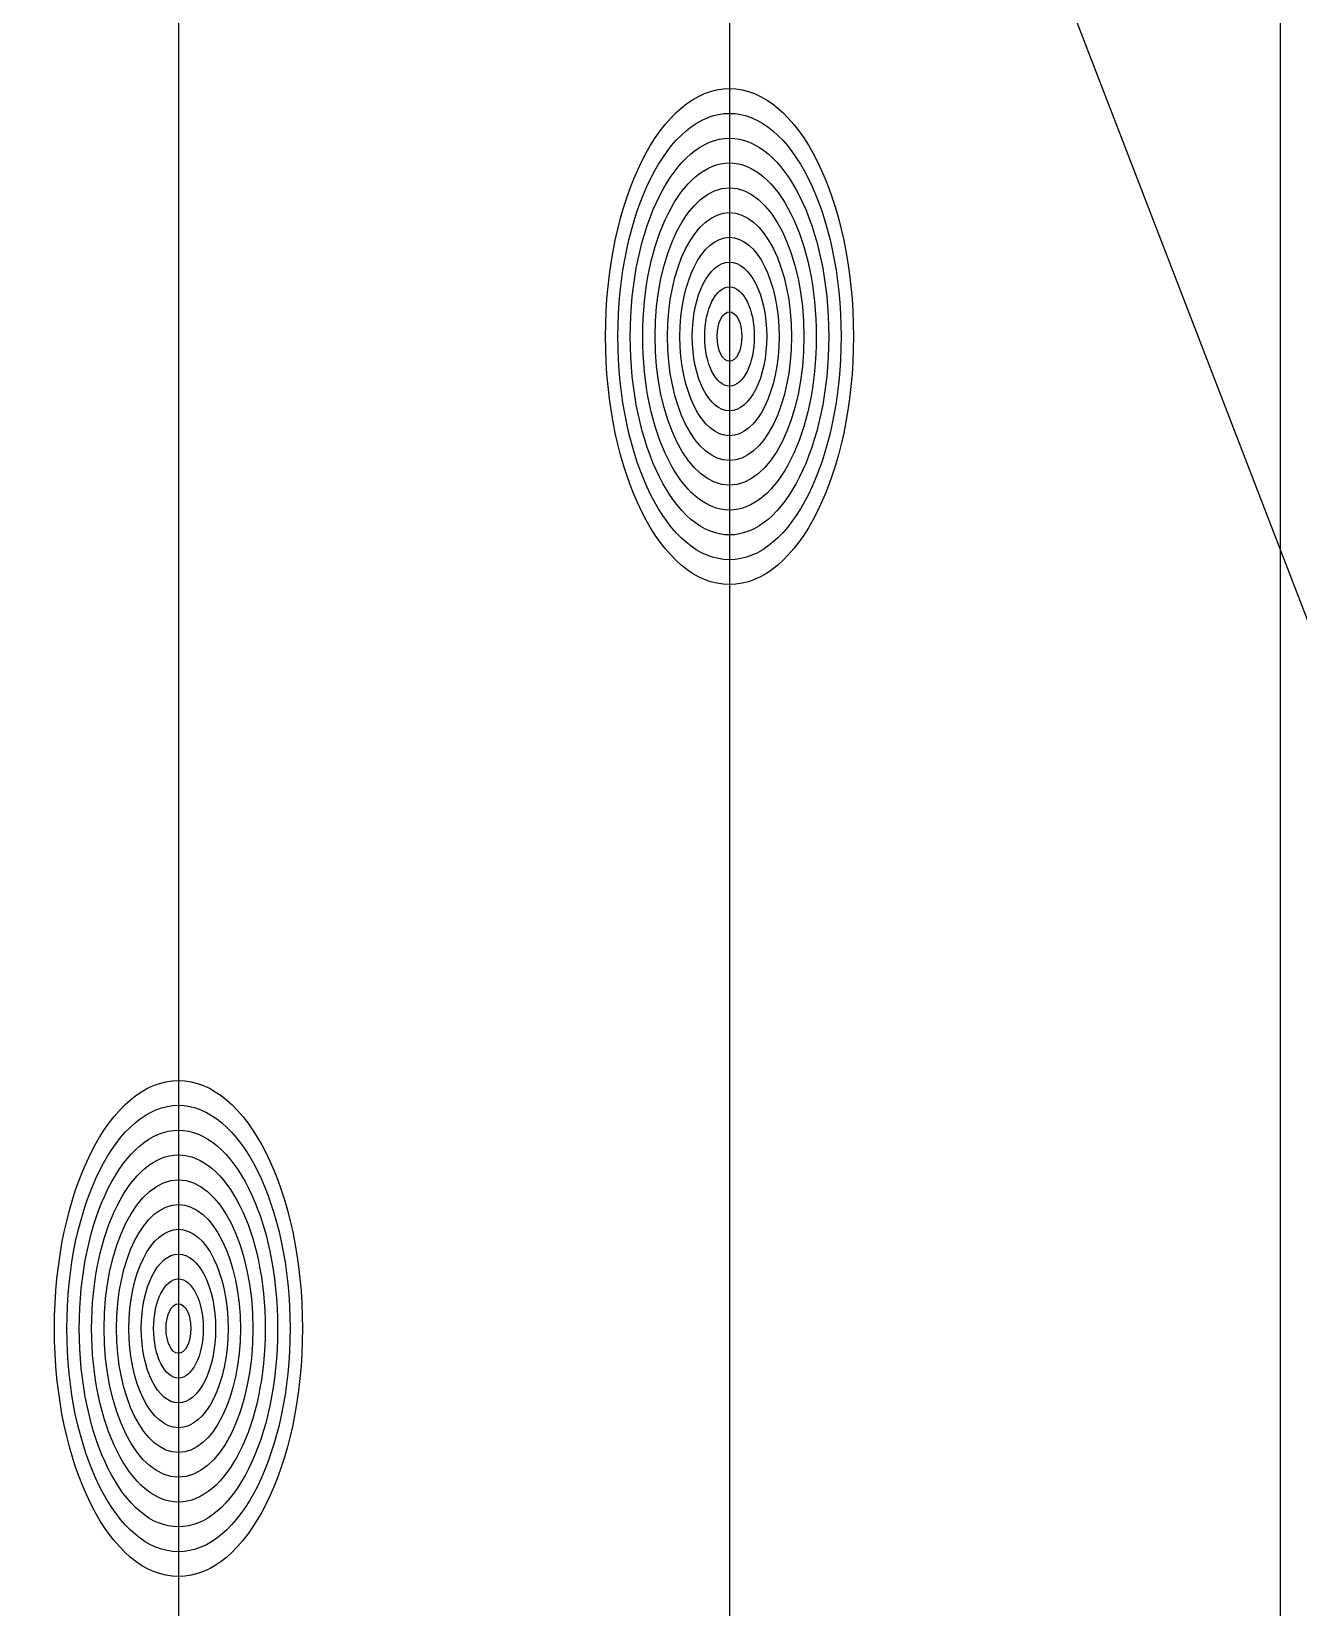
# Model space of a CAD drawing. Header units: millimetres. Extents: x -1499 to 6658, y -12483 to -6008.
# Drawn here: x 2138.097 to 2141.546, y -10876.866 to -10872.577 of the extents above; entities that cross this region are included whole.
import ezdxf

# ---------------------------------------------------------------- set-up
doc = ezdxf.new("R2010")
doc.units = ezdxf.units.MM
doc.layers.add('Layer', color=7, linetype='Continuous')
doc.layers.add('종단지반선', color=3, linetype='Continuous')

# ---------------------------------------------------------------- blocks, each defined once
blk = doc.blocks.new('TB-15')
at = {"layer": 'Layer'}
for points in [[(-1, 0), (-1, -2), (1, -2), (1, 0), (-1, 0)], [(0, 0), (0, -2)], [(0.5, 0), (0.5, -2)]]:
    blk.add_lwpolyline(points, dxfattribs=at)
for centre, radius in [((0.5, -1.2), 0.1125), ((0.5, -1.2), 0.10125), ((0.5, -1.2), 0.09), ((0.5, -1.2), 0.07875), ((0.5, -1.2), 0.0675), ((0.5, -1.2), 0.05625), ((0.5, -1.2), 0.045), ((0.5, -1.2), 0.03375), ((0.5, -1.2), 0.0225), ((0.5, -1.2), 0.01125), ((0, -1.65), 0.1125), ((0, -1.65), 0.10125), ((0, -1.65), 0.09), ((0, -1.65), 0.07875), ((0, -1.65), 0.0675), ((0, -1.65), 0.05625), ((0, -1.65), 0.045), ((0, -1.65), 0.03375), ((0, -1.65), 0.0225), ((0, -1.65), 0.01125)]:
    blk.add_circle(centre, radius, dxfattribs=at)

msp = doc.modelspace()

# ---------------------------------------------------------------- linework, layer by layer
at = {"layer": '종단지반선', "flags": 128}
msp.add_lwpolyline([(2276.1572, -10939.6496), (2256.1572, -10954.9676), (2236.1572, -10961.4356), (2216.1572, -10998.1556), (2213.3572, -10998.7376), (2196.1572, -10949.5676), (2188.6572, -10942.5776), (2186.3572, -10942.5776), (2177.4572, -10973.3576), (2176.9572, -10973.3576), (2176.1572, -10969.8416), (2156.1572, -10912.0136), (2136.1572, -10860.1376), (2116.1572, -10769.0876), (2096.1572, -10711.7696), (2076.1572, -10700.4896), (2056.1572, -10725.4436), (2044.2572, -10772.3576), (2042.7572, -10773.2276), (2036.1572, -10760.6936), (2016.1572, -10733.1176), (1996.1572, -10661.8976), (1976.1572, -10616.3456)], dxfattribs=at)

# ---------------------------------------------------------------- block references
at = {"xscale": 3, "yscale": 6, "zscale": 3}
msp.add_blockref('TB-15', (2138.4972, -10866.2071), dxfattribs=at)

doc.saveas('drawing.dxf')
